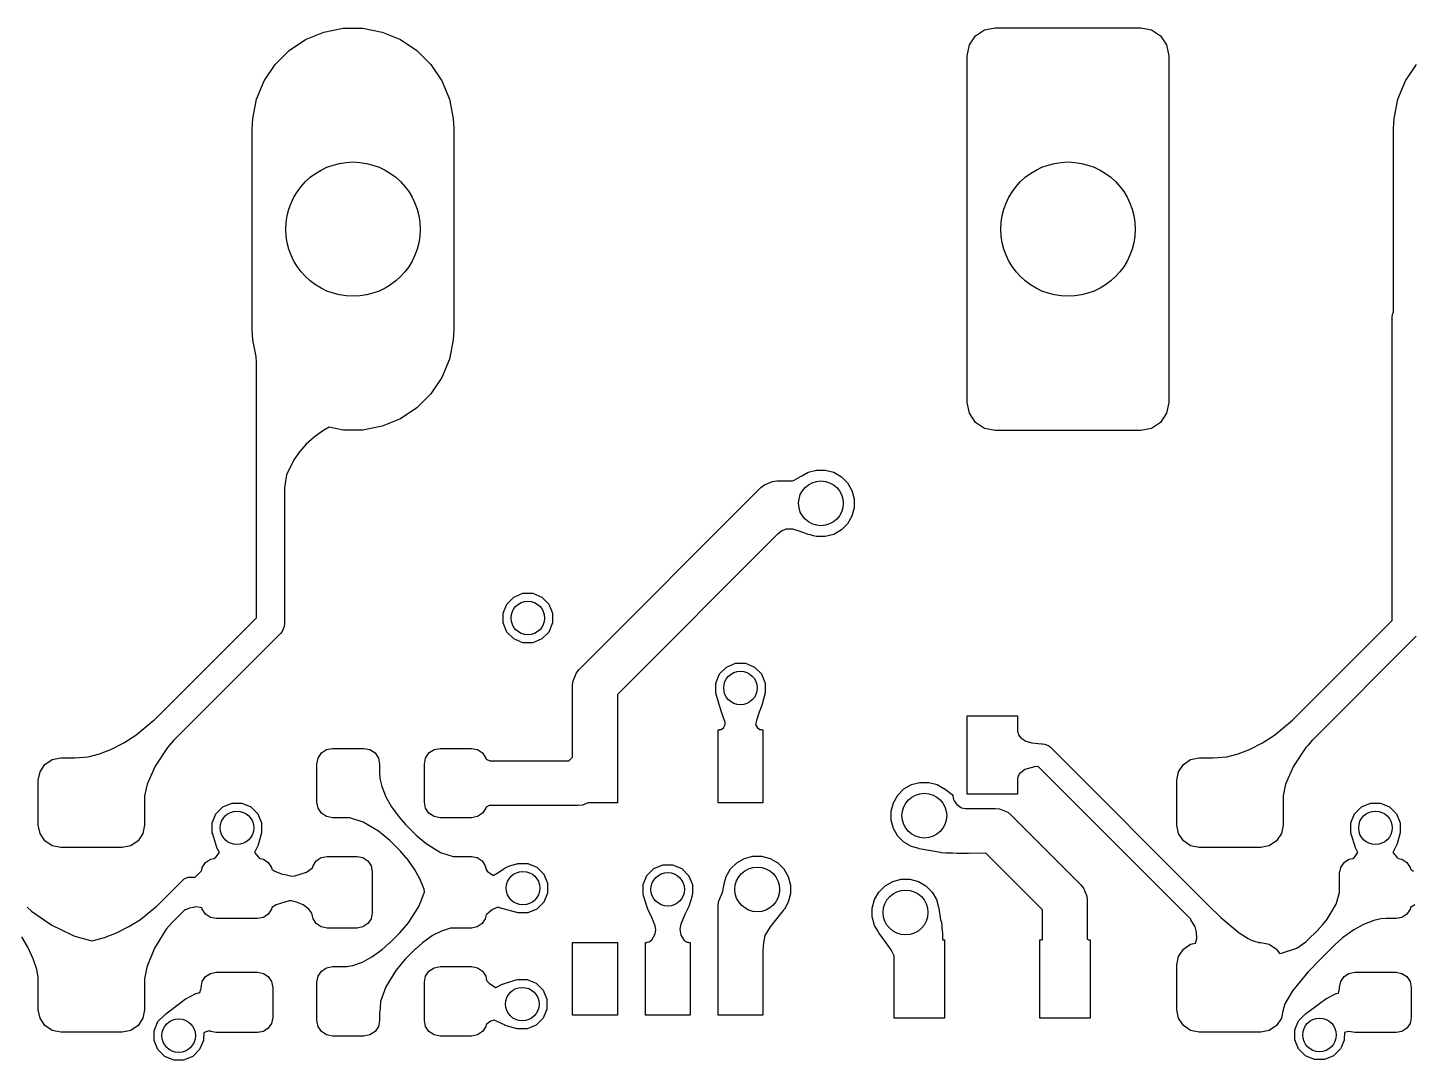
# Model space of a CAD drawing. Extents: x 89 to 178, y -115 to -57.
# Drawn here: x 103.38 to 115.75, y -95.13 to -85.9 of the extents above; entities that cross this region are included whole.
import ezdxf

# ---------------------------------------------------------------- set-up
doc = ezdxf.new("R2010")
doc.units = 0
doc.layers.add('BLACK', color=7, linetype='CONTINUOUS')

msp = doc.modelspace()

# ---------------------------------------------------------------- linework, layer by layer
at = {"layer": 'BLACK', "linetype": 'CONTINUOUS'}
for p, q in [((105.863243, -86.006271), (106.026244, -85.938754)), ((106.026244, -85.938754), (106.199285, -85.904334)), ((106.199285, -85.904334), (106.375715, -85.904334)), ((106.375715, -85.904334), (106.548756, -85.938754)), ((106.548756, -85.938754), (106.711757, -86.006271)), ((111.79653, -86.054329), (111.850723, -85.973223)), ((111.850723, -85.973223), (111.931829, -85.91903)), ((111.931829, -85.91903), (112.0275, -85.9)), ((112.0275, -85.9), (113.3275, -85.9)), ((113.3275, -85.9), (113.423171, -85.91903)), ((113.423171, -85.91903), (113.504277, -85.973223)), ((113.504277, -85.973223), (113.55847, -86.054329)), ((105.591791, -86.229046), (105.716546, -86.104291)), ((105.716546, -86.104291), (105.863243, -86.006271)), ((106.711757, -86.006271), (106.858454, -86.104291)), ((106.858454, -86.104291), (106.983209, -86.229046)), ((111.7775, -86.15), (111.79653, -86.054329)), ((113.55847, -86.054329), (113.5775, -86.15)), ((105.493771, -86.375743), (105.591791, -86.229046)), ((106.983209, -86.229046), (107.081229, -86.375743)), ((111.7775, -89.25), (111.7775, -86.15)), ((113.5775, -86.15), (113.5775, -89.25)), ((115.693771, -86.375743), (115.791791, -86.229046)), ((105.426254, -86.538744), (105.493771, -86.375743)), ((107.081229, -86.375743), (107.148746, -86.538744)), ((115.626254, -86.538744), (115.693771, -86.375743)), ((105.391834, -86.711785), (105.426254, -86.538744)), ((107.148746, -86.538744), (107.183166, -86.711785)), ((115.591834, -86.711785), (115.626254, -86.538744)), ((105.3875, -86.8), (105.391834, -86.711785)), ((107.183166, -86.711785), (107.1875, -86.8)), ((115.5875, -86.8), (115.591834, -86.711785)), ((105.3875, -88.6), (105.3875, -86.8)), ((107.1875, -86.8), (107.1875, -88.6)), ((115.5875, -88.438734), (115.5875, -86.8)), ((115.575, -88.4875), (115.577402, -88.463114)), ((115.577402, -88.463114), (115.578025, -88.461611)), ((115.578025, -88.461611), (115.587381, -88.439022)), ((115.587381, -88.439022), (115.5875, -88.438734)), ((105.391834, -88.688215), (105.3875, -88.6)), ((107.1875, -88.6), (107.183166, -88.688215)), ((115.575, -91.198223), (115.575, -88.4875)), ((105.421864, -88.839186), (105.391834, -88.688215)), ((107.183166, -88.688215), (107.148746, -88.861256)), ((105.425, -88.891224), (105.421864, -88.839186)), ((105.425, -91.173223), (105.425, -88.891224)), ((107.148746, -88.861256), (107.081229, -89.024257)), ((107.081229, -89.024257), (106.983209, -89.170954)), ((106.983209, -89.170954), (106.858454, -89.295709)), ((106.858454, -89.295709), (106.711757, -89.393729)), ((111.79653, -89.345671), (111.7775, -89.25)), ((113.5775, -89.25), (113.55847, -89.345671)), ((106.548756, -89.461246), (106.375715, -89.495666)), ((106.711757, -89.393729), (106.548756, -89.461246)), ((111.850723, -89.426777), (111.79653, -89.345671)), ((111.931829, -89.48097), (111.850723, -89.426777)), ((113.504277, -89.426777), (113.423171, -89.48097)), ((113.55847, -89.345671), (113.504277, -89.426777)), ((105.939385, -89.558879), (105.868933, -89.622471)), ((106.0189, -89.501327), (105.939385, -89.558879)), ((106.072881, -89.470522), (106.0189, -89.501327)), ((106.199285, -89.495666), (106.072881, -89.470522)), ((106.375715, -89.495666), (106.199285, -89.495666)), ((112.0275, -89.5), (111.931829, -89.48097)), ((113.3275, -89.5), (112.0275, -89.5)), ((113.423171, -89.48097), (113.3275, -89.5)), ((105.808262, -89.690408), (105.758064, -89.761017)), ((105.868933, -89.622471), (105.808262, -89.690408)), ((105.758064, -89.761017), (105.694413, -89.895445)), ((105.694413, -89.895445), (105.675, -90.010836)), ((109.963893, -89.983699), (110.035989, -89.953836)), ((110.035989, -89.953836), (110.075007, -89.949993)), ((110.075007, -89.949993), (110.216426, -89.949993)), ((110.216426, -89.949993), (110.228749, -89.944494)), ((110.228749, -89.944494), (110.293188, -89.906201)), ((110.293188, -89.906201), (110.297952, -89.905512)), ((110.297952, -89.905512), (110.354562, -89.872829)), ((110.354562, -89.872829), (110.430209, -89.85256)), ((110.430209, -89.85256), (110.508525, -89.85256)), ((110.508525, -89.85256), (110.584172, -89.872829)), ((110.584172, -89.872829), (110.651995, -89.911987)), ((110.651995, -89.911987), (110.707373, -89.967365)), ((105.675, -90.010836), (105.675, -91.225)), ((108.308579, -91.633579), (109.933586, -90.008572)), ((109.933586, -90.008572), (109.963893, -89.983699)), ((110.707373, -89.967365), (110.746531, -90.035188)), ((110.746531, -90.035188), (110.7668, -90.110835)), ((110.7668, -90.189151), (110.746531, -90.264798)), ((110.7668, -90.110835), (110.7668, -90.189151)), ((110.746531, -90.264798), (110.707373, -90.332621)), ((110.081345, -90.426496), (108.65, -91.857842)), ((110.083304, -90.425883), (110.081345, -90.426496)), ((110.117012, -90.397698), (110.083304, -90.425883)), ((110.117017, -90.397695), (110.117012, -90.397698)), ((110.154766, -90.379746), (110.117017, -90.397695)), ((110.15477, -90.379745), (110.154766, -90.379746)), ((110.218199, -90.379691), (110.15477, -90.379745)), ((110.283671, -90.403041), (110.218199, -90.379691)), ((110.283996, -90.403152), (110.283671, -90.403041)), ((110.350011, -90.424529), (110.283996, -90.403152)), ((110.354562, -90.427157), (110.350011, -90.424529)), ((110.375202, -90.432687), (110.354562, -90.427157)), ((110.398349, -90.440183), (110.375202, -90.432687)), ((110.39965, -90.440523), (110.398349, -90.440183)), ((110.402413, -90.439978), (110.39965, -90.440523)), ((110.430209, -90.447426), (110.402413, -90.439978)), ((110.508525, -90.447426), (110.430209, -90.447426)), ((110.584172, -90.427157), (110.508525, -90.447426)), ((110.651995, -90.387999), (110.584172, -90.427157)), ((110.707373, -90.332621), (110.651995, -90.387999)), ((107.629323, -91.131105), (107.662919, -91.049997)), ((107.662919, -91.049997), (107.724997, -90.987919)), ((107.724997, -90.987919), (107.806105, -90.954323)), ((107.806105, -90.954323), (107.893895, -90.954323)), ((107.893895, -90.954323), (107.975003, -90.987919)), ((107.975003, -90.987919), (108.037081, -91.049997)), ((108.037081, -91.049997), (108.070677, -91.131105)), ((104.50982, -92.088402), (105.425, -91.173223)), ((107.629323, -91.218895), (107.629323, -91.131105)), ((108.070677, -91.131105), (108.070677, -91.218895)), ((114.68482, -92.088402), (115.575, -91.198223)), ((105.638389, -91.313388), (104.685991, -92.265785)), ((105.653934, -91.294446), (105.638389, -91.313388)), ((105.672598, -91.249386), (105.653934, -91.294446)), ((105.675, -91.225), (105.672598, -91.249386)), ((107.662919, -91.300003), (107.629323, -91.218895)), ((107.724997, -91.362081), (107.662919, -91.300003)), ((108.037081, -91.300003), (107.975003, -91.362081)), ((108.070677, -91.218895), (108.037081, -91.300003)), ((107.806105, -91.395677), (107.724997, -91.362081)), ((107.893895, -91.395677), (107.806105, -91.395677)), ((107.975003, -91.362081), (107.893895, -91.395677)), ((115.788388, -91.338389), (114.860991, -92.265785)), ((108.253843, -91.735982), (108.283706, -91.663886)), ((108.283706, -91.663886), (108.308579, -91.633579)), ((109.529329, -91.756105), (109.562925, -91.674997)), ((109.562925, -91.674997), (109.625003, -91.612919)), ((109.625003, -91.612919), (109.706111, -91.579323)), ((109.706111, -91.579323), (109.793901, -91.579323)), ((109.793901, -91.579323), (109.875009, -91.612919)), ((109.875009, -91.612919), (109.937087, -91.674997)), ((109.937087, -91.674997), (109.970683, -91.756105)), ((108.25, -91.775), (108.253843, -91.735982)), ((108.25, -92.175), (108.25, -91.775)), ((109.529329, -91.843895), (109.529329, -91.756105)), ((109.970683, -91.756105), (109.970683, -91.843895)), ((108.65, -91.857842), (108.65, -92.175)), ((109.533191, -91.85322), (109.529329, -91.843895)), ((109.532875, -91.856092), (109.533191, -91.85322)), ((109.559085, -91.946248), (109.532875, -91.856092)), ((109.967624, -91.855814), (109.944567, -91.945656)), ((109.970683, -91.843895), (109.96719, -91.852327)), ((109.96719, -91.852327), (109.967756, -91.855238)), ((109.967756, -91.855238), (109.967624, -91.855814)), ((109.573473, -91.995736), (109.559085, -91.946248)), ((109.573835, -91.99679), (109.573473, -91.995736)), ((109.581996, -92.0173), (109.573835, -91.99679)), ((109.581999, -92.017309), (109.581996, -92.0173)), ((109.582001, -92.017314), (109.581999, -92.017309)), ((109.582005, -92.017327), (109.582001, -92.017314)), ((109.606406, -92.090259), (109.582005, -92.017327)), ((109.918, -92.017327), (109.892059, -92.090246)), ((109.944201, -91.946824), (109.918, -92.017327)), ((109.944567, -91.945656), (109.944201, -91.946824)), ((111.775, -92.75), (111.775, -92.05)), ((111.775, -92.05), (112.225, -92.05)), ((112.225, -92.05), (112.225, -92.190797)), ((104.346941, -92.221123), (104.507718, -92.089042)), ((104.507718, -92.089042), (104.50982, -92.088402)), ((108.25, -92.417158), (108.25, -92.175)), ((108.65, -92.175), (108.65, -92.825)), ((109.55, -92.825), (109.55, -92.175)), ((109.55, -92.175), (109.561952, -92.175)), ((109.561952, -92.175), (109.562914, -92.173675)), ((109.562914, -92.173675), (109.567082, -92.172112)), ((109.567082, -92.172112), (109.577943, -92.170276)), ((109.577943, -92.170276), (109.577943, -92.170275)), ((109.577943, -92.170275), (109.577947, -92.170275)), ((109.577947, -92.170275), (109.598435, -92.157269)), ((109.598435, -92.157269), (109.614186, -92.127221)), ((109.612466, -92.10837), (109.606406, -92.090259)), ((109.614186, -92.127221), (109.612466, -92.10837)), ((109.892055, -92.090259), (109.885338, -92.125422)), ((109.885338, -92.125422), (109.901624, -92.157325)), ((109.892059, -92.090246), (109.892055, -92.090259)), ((109.901624, -92.157325), (109.901625, -92.157326)), ((109.901625, -92.157326), (109.92207, -92.170276)), ((109.92207, -92.170276), (109.922094, -92.170291)), ((109.922094, -92.170291), (109.93291, -92.172116)), ((109.93291, -92.172116), (109.937512, -92.175)), ((109.937512, -92.175), (109.95, -92.175)), ((109.95, -92.175), (109.95, -92.825)), ((114.521941, -92.221123), (114.682718, -92.089042)), ((114.682718, -92.089042), (114.68482, -92.088402)), ((104.12312, -92.348827), (104.239923, -92.289003)), ((104.239923, -92.289003), (104.346941, -92.221123)), ((104.647517, -92.310201), (104.628503, -92.331717)), ((104.685408, -92.267326), (104.647517, -92.310201)), ((104.685991, -92.265785), (104.685408, -92.267326)), ((112.225, -92.190797), (112.225503, -92.191007)), ((112.225503, -92.191007), (112.228466, -92.196063)), ((112.228466, -92.196063), (112.235106, -92.219429)), ((112.235106, -92.219429), (112.235108, -92.219431)), ((112.235108, -92.219431), (112.255017, -92.245919)), ((112.255017, -92.245919), (112.299814, -92.274372)), ((112.299814, -92.274372), (112.353499, -92.29074)), ((112.353499, -92.29074), (112.439419, -92.298984)), ((112.439419, -92.298984), (112.441331, -92.3)), ((112.441331, -92.3), (112.45, -92.3)), ((112.45, -92.3), (112.469509, -92.301921)), ((112.469509, -92.301921), (112.505557, -92.316853)), ((114.29812, -92.348827), (114.414923, -92.289003)), ((114.414923, -92.289003), (114.521941, -92.221123)), ((114.822517, -92.310201), (114.803503, -92.331717)), ((114.860408, -92.267326), (114.822517, -92.310201)), ((114.860991, -92.265785), (114.860408, -92.267326)), ((103.598463, -92.440224), (103.675, -92.425)), ((103.675, -92.425), (103.796438, -92.425)), ((103.796438, -92.425), (103.796814, -92.424626)), ((103.796814, -92.424626), (103.800375, -92.42378)), ((103.800375, -92.42378), (103.921241, -92.414603)), ((103.921241, -92.414603), (104.022798, -92.387963)), ((104.022798, -92.387963), (104.12312, -92.348827)), ((104.628496, -92.331725), (104.518077, -92.497983)), ((104.6285, -92.331721), (104.628496, -92.331725)), ((104.628501, -92.331719), (104.6285, -92.331721)), ((104.628503, -92.331717), (104.628501, -92.331719)), ((105.965, -92.48), (105.975657, -92.426424)), ((105.975657, -92.426424), (106.006005, -92.381005)), ((106.006005, -92.381005), (106.051424, -92.350657)), ((106.051424, -92.350657), (106.105, -92.34)), ((106.105, -92.34), (106.385, -92.34)), ((106.385, -92.34), (106.438576, -92.350657)), ((106.438576, -92.350657), (106.483995, -92.381005)), ((106.483995, -92.381005), (106.514343, -92.426424)), ((106.514343, -92.426424), (106.525, -92.48)), ((106.925, -92.48), (106.935657, -92.426424)), ((106.935657, -92.426424), (106.966005, -92.381005)), ((106.966005, -92.381005), (107.011424, -92.350657)), ((107.011424, -92.350657), (107.065, -92.34)), ((107.065, -92.34), (107.345, -92.34)), ((107.345, -92.34), (107.398576, -92.350657)), ((107.398576, -92.350657), (107.443995, -92.381005)), ((107.443995, -92.381005), (107.474343, -92.426424)), ((107.474343, -92.426424), (107.476307, -92.436302)), ((108.217158, -92.45), (108.25, -92.417158)), ((112.505557, -92.316853), (112.520711, -92.329289)), ((112.520711, -92.329289), (113.930975, -93.739554)), ((113.773463, -92.440224), (113.85, -92.425)), ((113.85, -92.425), (113.971438, -92.425)), ((113.971438, -92.425), (113.971814, -92.424626)), ((113.971814, -92.424626), (113.975375, -92.42378)), ((113.975375, -92.42378), (114.096241, -92.414603)), ((114.096241, -92.414603), (114.197798, -92.387963)), ((114.197798, -92.387963), (114.29812, -92.348827)), ((114.803496, -92.331725), (114.693077, -92.497983)), ((114.8035, -92.331721), (114.803496, -92.331725)), ((114.803501, -92.331719), (114.8035, -92.331721)), ((114.803503, -92.331717), (114.803501, -92.331719)), ((103.475, -92.625), (103.490224, -92.548463)), ((103.490224, -92.548463), (103.533579, -92.483579)), ((103.533579, -92.483579), (103.598463, -92.440224)), ((104.518077, -92.497983), (104.447019, -92.659632)), ((105.965, -92.82), (105.965, -92.48)), ((106.525, -92.48), (106.525, -92.550308)), ((106.525, -92.550308), (106.525124, -92.550868)), ((106.525124, -92.550868), (106.527852, -92.609012)), ((106.925, -92.82), (106.925, -92.48)), ((107.476307, -92.436302), (107.511358, -92.45)), ((107.511358, -92.45), (108.217158, -92.45)), ((112.292375, -92.529009), (112.242829, -92.567956)), ((112.377734, -92.505033), (112.292375, -92.529009)), ((112.377739, -92.505032), (112.377734, -92.505033)), ((112.411274, -92.502696), (112.377739, -92.505032)), ((113.775592, -93.867013), (112.411274, -92.502696)), ((113.65, -92.625), (113.665224, -92.548463)), ((113.665224, -92.548463), (113.708579, -92.483579)), ((113.708579, -92.483579), (113.773463, -92.440224)), ((114.693077, -92.497983), (114.622019, -92.659632)), ((103.475, -93.025), (103.475, -92.625)), ((104.447018, -92.659635), (104.425, -92.764968)), ((104.447019, -92.659632), (104.447018, -92.659635)), ((106.527852, -92.609012), (106.543971, -92.679232)), ((106.543971, -92.679232), (106.543975, -92.679245)), ((106.543975, -92.679245), (106.581617, -92.772844)), ((111.210898, -92.702731), (111.278721, -92.663573)), ((111.278721, -92.663573), (111.354368, -92.643304)), ((111.354368, -92.643304), (111.432684, -92.643304)), ((111.432684, -92.643304), (111.508331, -92.663573)), ((111.508331, -92.663573), (111.568002, -92.698024)), ((112.228445, -92.602147), (112.225, -92.607863)), ((112.225, -92.607863), (112.225, -92.75)), ((112.229726, -92.593646), (112.228445, -92.602147)), ((112.229727, -92.593645), (112.229726, -92.593646)), ((112.242829, -92.567956), (112.229727, -92.593645)), ((113.65, -93.025), (113.65, -92.625)), ((114.622018, -92.659635), (114.6, -92.764968)), ((114.622019, -92.659632), (114.622018, -92.659635)), ((104.425, -92.764968), (104.425, -93.025)), ((106.581617, -92.772844), (106.581622, -92.772856)), ((106.581622, -92.772856), (106.631534, -92.861051)), ((111.116362, -92.825932), (111.15552, -92.758109)), ((111.15552, -92.758109), (111.210898, -92.702731)), ((111.568002, -92.698024), (111.56956, -92.698339)), ((111.56956, -92.698339), (111.570054, -92.69869)), ((111.570054, -92.69869), (111.573058, -92.700943)), ((111.573058, -92.700943), (111.576154, -92.702731)), ((111.576154, -92.702731), (111.578295, -92.704872)), ((111.578295, -92.704872), (111.642821, -92.753277)), ((111.642821, -92.753277), (111.647383, -92.760983)), ((111.647383, -92.760983), (111.647481, -92.762368)), ((111.647481, -92.762368), (111.647499, -92.762554)), ((111.647499, -92.762554), (111.6475, -92.762558)), ((111.6475, -92.762558), (111.654543, -92.797965)), ((111.654543, -92.797965), (111.65986, -92.807174)), ((111.65986, -92.807174), (111.683078, -92.841922)), ((112.225, -92.75), (111.775, -92.75)), ((114.6, -92.764968), (114.6, -93.025)), ((105.029323, -93.006105), (105.062919, -92.924997)), ((105.062919, -92.924997), (105.124997, -92.862919)), ((105.124997, -92.862919), (105.206105, -92.829323)), ((105.206105, -92.829323), (105.293895, -92.829323)), ((105.293895, -92.829323), (105.375003, -92.862919)), ((105.375003, -92.862919), (105.437081, -92.924997)), ((105.437081, -92.924997), (105.470677, -93.006105)), ((105.975657, -92.873576), (105.965, -92.82)), ((106.006005, -92.918995), (105.975657, -92.873576)), ((106.051424, -92.949343), (106.006005, -92.918995)), ((106.631534, -92.861051), (106.63155, -92.861075)), ((106.63155, -92.861075), (106.69971, -92.955494)), ((106.935657, -92.873576), (106.925, -92.82)), ((106.966005, -92.918995), (106.935657, -92.873576)), ((107.011424, -92.949343), (106.966005, -92.918995)), ((107.443995, -92.918995), (107.398576, -92.949343)), ((107.474343, -92.873576), (107.443995, -92.918995)), ((107.476038, -92.865052), (107.474343, -92.873576)), ((107.505488, -92.85), (107.476038, -92.865052)), ((108.3, -92.85), (107.505488, -92.85)), ((108.339018, -92.846157), (108.3, -92.85)), ((108.390096, -92.825), (108.339018, -92.846157)), ((108.65, -92.825), (108.390096, -92.825)), ((109.95, -92.825), (109.55, -92.825)), ((111.096093, -92.901579), (111.116362, -92.825932)), ((111.096093, -92.979895), (111.096093, -92.901579)), ((111.683078, -92.841922), (111.725252, -92.870102)), ((111.725252, -92.870102), (111.759928, -92.877)), ((111.759928, -92.877), (112.027, -92.877)), ((112.027, -92.877), (112.066018, -92.880843)), ((112.066018, -92.880843), (112.138114, -92.910706)), ((112.138114, -92.910706), (112.168421, -92.935579)), ((115.204323, -93.006105), (115.237919, -92.924997)), ((115.237919, -92.924997), (115.299997, -92.862919)), ((115.299997, -92.862919), (115.381105, -92.829323)), ((115.381105, -92.829323), (115.468895, -92.829323)), ((115.468895, -92.829323), (115.550003, -92.862919)), ((115.550003, -92.862919), (115.612081, -92.924997)), ((115.612081, -92.924997), (115.645677, -93.006105)), ((103.490224, -93.101537), (103.475, -93.025)), ((104.425, -93.025), (104.409776, -93.101537)), ((105.029323, -93.093895), (105.029323, -93.006105)), ((105.470677, -93.006105), (105.470677, -93.093895)), ((106.105, -92.96), (106.051424, -92.949343)), ((106.173841, -92.96), (106.105, -92.96)), ((106.174202, -92.960154), (106.173841, -92.96)), ((106.258674, -92.961011), (106.174202, -92.960154)), ((106.378485, -92.999212), (106.258674, -92.961011)), ((106.378487, -92.999213), (106.378485, -92.999212)), ((106.378489, -92.999214), (106.378487, -92.999213)), ((106.515411, -93.079319), (106.378489, -92.999214)), ((106.69971, -92.955494), (106.699717, -92.955504)), ((106.699717, -92.955504), (106.757346, -93.020042)), ((106.757346, -93.020042), (106.757819, -93.021397)), ((106.757819, -93.021397), (106.849646, -93.113224)), ((107.065, -92.96), (107.011424, -92.949343)), ((107.345, -92.96), (107.065, -92.96)), ((107.398576, -92.949343), (107.345, -92.96)), ((111.116362, -93.055542), (111.096093, -92.979895)), ((112.168421, -92.935579), (112.791421, -93.558579)), ((113.665224, -93.101537), (113.65, -93.025)), ((114.6, -93.025), (114.584776, -93.101537)), ((115.204323, -93.093895), (115.204323, -93.006105)), ((115.645677, -93.006105), (115.645677, -93.093895)), ((103.533579, -93.166421), (103.490224, -93.101537)), ((103.598463, -93.209776), (103.533579, -93.166421)), ((104.366421, -93.166421), (104.301537, -93.209776)), ((104.409776, -93.101537), (104.366421, -93.166421)), ((105.033441, -93.103838), (105.029323, -93.093895)), ((105.033227, -93.106285), (105.033441, -93.103838)), ((105.071074, -93.226391), (105.033227, -93.106285)), ((105.467159, -93.106077), (105.439634, -93.201416)), ((105.470677, -93.093895), (105.466944, -93.102907)), ((105.466944, -93.102907), (105.467383, -93.105165)), ((105.467383, -93.105165), (105.467159, -93.106077)), ((106.515412, -93.07932), (106.515411, -93.079319)), ((106.615078, -93.16283), (106.515412, -93.07932)), ((106.617167, -93.163589), (106.615078, -93.16283)), ((106.708783, -93.255205), (106.617167, -93.163589)), ((106.849646, -93.113224), (106.851533, -93.113921)), ((106.851533, -93.113921), (106.940893, -93.19033)), ((111.15552, -93.123365), (111.116362, -93.055542)), ((111.210898, -93.178743), (111.15552, -93.123365)), ((113.708579, -93.166421), (113.665224, -93.101537)), ((113.773463, -93.209776), (113.708579, -93.166421)), ((114.541421, -93.166421), (114.476537, -93.209776)), ((114.584776, -93.101537), (114.541421, -93.166421)), ((115.208441, -93.103838), (115.204323, -93.093895)), ((115.208227, -93.106285), (115.208441, -93.103838)), ((115.246074, -93.226391), (115.208227, -93.106285)), ((115.642159, -93.106077), (115.614634, -93.201416)), ((115.645677, -93.093895), (115.641944, -93.102907)), ((115.641944, -93.102907), (115.642383, -93.105165)), ((115.642383, -93.105165), (115.642159, -93.106077)), ((103.675, -93.225), (103.598463, -93.209776)), ((104.225, -93.225), (103.675, -93.225)), ((104.301537, -93.209776), (104.225, -93.225)), ((105.061923, -93.312191), (105.093113, -93.270437)), ((105.071785, -93.228142), (105.071074, -93.226391)), ((105.093113, -93.270437), (105.071785, -93.228142)), ((105.438945, -93.203224), (105.406709, -93.270537)), ((105.406709, -93.270537), (105.442513, -93.312188)), ((105.439634, -93.201416), (105.438945, -93.203224)), ((106.709256, -93.256558), (106.708783, -93.255205)), ((106.76298, -93.316709), (106.709256, -93.256558)), ((106.940893, -93.19033), (107.070408, -93.268851)), ((107.070408, -93.268851), (107.181161, -93.305)), ((111.278721, -93.217901), (111.210898, -93.178743)), ((111.344448, -93.235512), (111.278721, -93.217901)), ((111.346802, -93.236996), (111.344448, -93.235512)), ((111.536449, -93.269513), (111.346802, -93.236996)), ((111.545245, -93.273157), (111.536449, -93.269513)), ((111.584263, -93.277), (111.545245, -93.273157)), ((111.644182, -93.277), (111.584263, -93.277)), ((111.685155, -93.279621), (111.644182, -93.277)), ((111.686014, -93.279644), (111.685155, -93.279621)), ((111.788303, -93.278665), (111.686014, -93.279644)), ((111.788307, -93.278665), (111.788303, -93.278665)), ((111.943978, -93.277115), (111.788307, -93.278665)), ((111.944185, -93.277027), (111.943978, -93.277115)), ((112.45, -93.782842), (111.944185, -93.277027)), ((113.85, -93.225), (113.773463, -93.209776)), ((114.4, -93.225), (113.85, -93.225)), ((114.476537, -93.209776), (114.4, -93.225)), ((115.236923, -93.312191), (115.268113, -93.270437)), ((115.246785, -93.228142), (115.246074, -93.226391)), ((115.268113, -93.270437), (115.246785, -93.228142)), ((115.613945, -93.203224), (115.581709, -93.270537)), ((115.581709, -93.270537), (115.617513, -93.312188)), ((115.614634, -93.201416), (115.613945, -93.203224)), ((104.930446, -93.437822), (104.935881, -93.425429)), ((104.935881, -93.425429), (104.940276, -93.403338)), ((104.940276, -93.403338), (104.969541, -93.359541)), ((104.969541, -93.359541), (105.013338, -93.330276)), ((105.013338, -93.330276), (105.046653, -93.323649)), ((105.046653, -93.323649), (105.061923, -93.312191)), ((105.442513, -93.312188), (105.452162, -93.323413)), ((105.452162, -93.323413), (105.486662, -93.330276)), ((105.486662, -93.330276), (105.530459, -93.359541)), ((105.530459, -93.359541), (105.559724, -93.403338)), ((105.559724, -93.403338), (105.562918, -93.419397)), ((105.562918, -93.419397), (105.588703, -93.436625)), ((105.872871, -93.445513), (105.926624, -93.406695)), ((105.926624, -93.406695), (105.930276, -93.388338)), ((105.930276, -93.388338), (105.959541, -93.344541)), ((105.959541, -93.344541), (106.003338, -93.315276)), ((106.003338, -93.315276), (106.055, -93.305)), ((106.055, -93.305), (106.325, -93.305)), ((106.325, -93.305), (106.376662, -93.315276)), ((106.376662, -93.315276), (106.420459, -93.344541)), ((106.420459, -93.344541), (106.449724, -93.388338)), ((106.449724, -93.388338), (106.46, -93.44)), ((106.767774, -93.322076), (106.76298, -93.316709)), ((106.836638, -93.417822), (106.767774, -93.322076)), ((106.885442, -93.504973), (106.836638, -93.417822)), ((107.181161, -93.305), (107.345, -93.305)), ((107.345, -93.305), (107.396662, -93.315276)), ((107.396662, -93.315276), (107.440459, -93.344541)), ((107.440459, -93.344541), (107.469724, -93.388338)), ((107.469724, -93.388338), (107.47635, -93.421653)), ((107.47635, -93.421653), (107.487811, -93.436925)), ((107.574874, -93.453831), (107.644124, -93.408865)), ((107.644124, -93.408865), (107.645839, -93.407946)), ((107.645839, -93.407946), (107.695171, -93.386579)), ((107.695171, -93.386579), (107.696774, -93.38602)), ((107.696774, -93.38602), (107.750287, -93.37165)), ((107.750287, -93.37165), (107.753498, -93.37207)), ((107.753498, -93.37207), (107.762305, -93.368423)), ((107.762305, -93.368423), (107.850095, -93.368423)), ((107.850095, -93.368423), (107.931203, -93.402019)), ((107.931203, -93.402019), (107.993281, -93.464097)), ((108.912919, -93.474997), (108.974997, -93.412919)), ((108.974997, -93.412919), (109.056105, -93.379323)), ((109.056105, -93.379323), (109.143895, -93.379323)), ((109.143895, -93.379323), (109.225003, -93.412919)), ((109.225003, -93.412919), (109.287081, -93.474997)), ((109.62284, -93.485191), (109.661998, -93.417368)), ((109.661998, -93.417368), (109.717376, -93.36199)), ((109.717376, -93.36199), (109.785199, -93.322832)), ((109.785199, -93.322832), (109.860846, -93.302563)), ((109.860846, -93.302563), (109.939162, -93.302563)), ((109.939162, -93.302563), (110.014809, -93.322832)), ((110.014809, -93.322832), (110.082632, -93.36199)), ((110.082632, -93.36199), (110.13801, -93.417368)), ((110.13801, -93.417368), (110.177168, -93.485191)), ((115.105, -93.455), (115.115276, -93.403338)), ((115.115276, -93.403338), (115.144541, -93.359541)), ((115.144541, -93.359541), (115.188338, -93.330276)), ((115.188338, -93.330276), (115.221653, -93.323649)), ((115.221653, -93.323649), (115.236923, -93.312191)), ((115.617513, -93.312188), (115.627162, -93.323413)), ((115.627162, -93.323413), (115.661662, -93.330276)), ((115.661662, -93.330276), (115.705459, -93.359541)), ((115.705459, -93.359541), (115.734724, -93.403338)), ((115.734724, -93.403338), (115.737918, -93.419397)), ((115.737918, -93.419397), (115.763703, -93.436625)), ((104.527658, -93.755919), (104.764289, -93.519289)), ((104.764289, -93.519289), (104.779443, -93.506853)), ((104.779443, -93.506853), (104.815491, -93.491921)), ((104.815491, -93.491921), (104.835, -93.49)), ((104.835, -93.49), (104.877265, -93.49)), ((104.877265, -93.49), (104.930446, -93.437822)), ((105.588703, -93.436625), (105.588705, -93.436625)), ((105.588705, -93.436625), (105.588707, -93.436627)), ((105.588707, -93.436627), (105.654381, -93.462602)), ((105.654381, -93.462602), (105.654384, -93.462602)), ((105.654384, -93.462602), (105.654385, -93.462603)), ((105.654385, -93.462603), (105.68071, -93.468198)), ((105.68071, -93.468198), (105.741414, -93.4811)), ((105.741414, -93.4811), (105.767413, -93.47857)), ((105.767413, -93.47857), (105.872871, -93.445513)), ((106.46, -93.44), (106.46, -93.81)), ((106.921936, -93.597487), (106.885442, -93.504973)), ((107.487811, -93.436925), (107.537311, -93.473902)), ((107.537311, -93.473902), (107.537314, -93.473904)), ((107.537314, -93.473904), (107.537317, -93.473906)), ((107.537317, -93.473906), (107.53973, -93.474952)), ((107.53973, -93.474952), (107.574874, -93.453831)), ((107.993281, -93.464097), (108.026877, -93.545205)), ((108.026877, -93.545205), (108.026877, -93.632995)), ((108.879323, -93.556105), (108.912919, -93.474997)), ((109.287081, -93.474997), (109.320677, -93.556105)), ((109.605208, -93.550992), (109.62284, -93.485191)), ((110.177168, -93.485191), (110.197437, -93.560838)), ((111.042658, -93.568216), (111.110481, -93.529058)), ((111.110481, -93.529058), (111.186128, -93.508789)), ((111.186128, -93.508789), (111.264444, -93.508789)), ((111.264444, -93.508789), (111.340091, -93.529058)), ((111.340091, -93.529058), (111.407914, -93.568216)), ((115.105, -93.627561), (115.105, -93.455)), ((106.876342, -93.753946), (106.927731, -93.623669)), ((106.927731, -93.623669), (106.921936, -93.597487)), ((108.026877, -93.632995), (107.993281, -93.714103)), ((108.879323, -93.643895), (108.879323, -93.556105)), ((108.883441, -93.653838), (108.879323, -93.643895)), ((108.883227, -93.656285), (108.883441, -93.653838)), ((108.921074, -93.776391), (108.883227, -93.656285)), ((109.317159, -93.656077), (109.289634, -93.751416)), ((109.320677, -93.643895), (109.316944, -93.652907)), ((109.316944, -93.652907), (109.317383, -93.655165)), ((109.317383, -93.655165), (109.317159, -93.656077)), ((109.320677, -93.556105), (109.320677, -93.643895)), ((109.553843, -93.710982), (109.583706, -93.638886)), ((109.583706, -93.638886), (109.590698, -93.630366)), ((109.590698, -93.630366), (109.603762, -93.553297)), ((109.603762, -93.553297), (109.605208, -93.550992)), ((110.197437, -93.639154), (110.177168, -93.714801)), ((110.197437, -93.560838), (110.197437, -93.639154)), ((110.948122, -93.691417), (110.98728, -93.623594)), ((110.98728, -93.623594), (111.042658, -93.568216)), ((111.407914, -93.568216), (111.463292, -93.623594)), ((111.463292, -93.623594), (111.50245, -93.691417)), ((112.791421, -93.558579), (112.816292, -93.588884)), ((112.816292, -93.588884), (112.816294, -93.588886)), ((112.816294, -93.588886), (112.846157, -93.660982)), ((112.846157, -93.660982), (112.85, -93.7)), ((115.072588, -93.732645), (115.105, -93.627561)), ((103.374661, -93.75753), (103.414707, -93.794123)), ((103.414707, -93.794123), (103.414709, -93.794124)), ((103.414709, -93.794124), (103.414712, -93.794127)), ((103.414712, -93.794127), (103.529378, -93.873741)), ((104.387839, -93.867456), (104.525411, -93.756579)), ((104.525411, -93.756579), (104.527658, -93.755919)), ((104.784974, -93.781447), (104.668508, -93.897913)), ((104.7892, -93.781438), (104.784974, -93.781447)), ((104.824912, -93.766548), (104.7892, -93.781438)), ((104.858235, -93.760747), (104.824912, -93.766548)), ((104.880449, -93.756881), (104.858235, -93.760747)), ((104.88045, -93.756881), (104.880449, -93.756881)), ((104.880451, -93.756881), (104.88045, -93.756881)), ((104.923889, -93.760802), (104.880451, -93.756881)), ((104.92389, -93.760803), (104.923889, -93.760802)), ((104.938397, -93.767218), (104.92389, -93.760803)), ((104.940276, -93.776662), (104.938397, -93.767218)), ((104.969541, -93.820459), (104.940276, -93.776662)), ((105.559724, -93.776662), (105.530459, -93.820459)), ((105.562432, -93.763042), (105.559724, -93.776662)), ((105.600521, -93.737675), (105.562432, -93.763042)), ((105.716729, -93.702137), (105.600521, -93.737675)), ((105.731567, -93.700676), (105.716729, -93.702137)), ((105.733934, -93.701263), (105.731567, -93.700676)), ((105.781972, -93.71318), (105.733934, -93.701263)), ((105.781974, -93.713181), (105.781972, -93.71318)), ((105.841502, -93.739238), (105.781974, -93.713181)), ((105.841503, -93.739239), (105.841502, -93.739238)), ((105.841505, -93.73924), (105.841503, -93.739239)), ((105.892987, -93.776983), (105.841505, -93.73924)), ((105.892988, -93.776984), (105.892987, -93.776983)), ((105.892989, -93.776985), (105.892988, -93.776984)), ((105.9202, -93.811008), (105.892989, -93.776985)), ((106.782165, -93.899338), (106.876342, -93.753946)), ((107.533399, -93.778326), (107.476586, -93.827161)), ((107.582408, -93.759327), (107.533399, -93.778326)), ((107.59481, -93.763263), (107.582408, -93.759327)), ((107.595219, -93.763385), (107.59481, -93.763263)), ((107.750212, -93.806419), (107.595219, -93.763385)), ((107.931203, -93.776181), (107.850095, -93.809777)), ((107.993281, -93.714103), (107.931203, -93.776181)), ((108.921785, -93.778142), (108.921074, -93.776391)), ((108.945646, -93.825461), (108.921785, -93.778142)), ((109.288945, -93.753224), (109.254363, -93.825438)), ((109.289634, -93.751416), (109.288945, -93.753224)), ((109.55, -93.75), (109.553843, -93.710982)), ((109.55, -94.075), (109.55, -93.75)), ((110.132565, -93.788068), (110.049741, -93.893086)), ((110.13801, -93.782624), (110.132565, -93.788068)), ((110.141153, -93.777179), (110.13801, -93.782624)), ((110.141627, -93.776579), (110.141153, -93.777179)), ((110.14215, -93.775861), (110.141627, -93.776579)), ((110.142276, -93.775234), (110.14215, -93.775861)), ((110.177168, -93.714801), (110.142276, -93.775234)), ((110.927853, -93.767064), (110.948122, -93.691417)), ((110.927853, -93.84538), (110.927853, -93.767064)), ((111.50245, -93.691417), (111.52022, -93.757738)), ((111.52022, -93.757738), (111.521243, -93.75928)), ((111.521243, -93.75928), (111.521331, -93.759795)), ((111.521331, -93.759795), (111.522037, -93.764521)), ((111.522037, -93.764521), (111.522719, -93.767064)), ((111.522719, -93.767064), (111.522719, -93.769077)), ((111.522719, -93.769077), (111.538222, -93.872761)), ((112.45, -94.046163), (112.45, -93.782842)), ((112.85, -93.7), (112.85, -94.045769)), ((113.930975, -93.739554), (114.044437, -93.850674)), ((115.017368, -93.826382), (115.072588, -93.732645)), ((115.734724, -93.776662), (115.705459, -93.820459)), ((115.737432, -93.763042), (115.734724, -93.776662)), ((115.775521, -93.737675), (115.737432, -93.763042)), ((103.529378, -93.873741), (103.595714, -93.9198)), ((103.595714, -93.9198), (103.595716, -93.919801)), ((103.595716, -93.919801), (103.76711, -94.002084)), ((104.285363, -93.930571), (104.387839, -93.867456)), ((104.667864, -93.899639), (104.619033, -93.955863)), ((104.668508, -93.897913), (104.667864, -93.899639)), ((105.013338, -93.849724), (104.969541, -93.820459)), ((105.065, -93.86), (105.013338, -93.849724)), ((105.435, -93.86), (105.065, -93.86)), ((105.486662, -93.849724), (105.435, -93.86)), ((105.530459, -93.820459), (105.486662, -93.849724)), ((105.930276, -93.861662), (105.9202, -93.811008)), ((105.959541, -93.905459), (105.930276, -93.861662)), ((106.003338, -93.934724), (105.959541, -93.905459)), ((106.420459, -93.905459), (106.376662, -93.934724)), ((106.449724, -93.861662), (106.420459, -93.905459)), ((106.46, -93.81), (106.449724, -93.861662)), ((106.705086, -93.98746), (106.782165, -93.899338)), ((107.440459, -93.905459), (107.396662, -93.934724)), ((107.469724, -93.861662), (107.440459, -93.905459)), ((107.476586, -93.827161), (107.469724, -93.861662)), ((107.75101, -93.80661), (107.750212, -93.806419)), ((107.753493, -93.806127), (107.75101, -93.80661)), ((107.762305, -93.809777), (107.753493, -93.806127)), ((107.850095, -93.809777), (107.762305, -93.809777)), ((108.972884, -93.887357), (108.945646, -93.825461)), ((108.982444, -93.90908), (108.972884, -93.887357)), ((108.983795, -93.912149), (108.982444, -93.90908)), ((108.993551, -93.959374), (108.983795, -93.912149)), ((109.217132, -93.90908), (109.207001, -93.956361)), ((109.254363, -93.825438), (109.217132, -93.90908)), ((110.049425, -93.89347), (110.015336, -93.93311)), ((110.049741, -93.893086), (110.049425, -93.89347)), ((110.948122, -93.921027), (110.927853, -93.84538)), ((111.538222, -93.872761), (111.546157, -93.891918)), ((111.546157, -93.891918), (111.55, -93.930936)), ((113.776138, -93.870698), (113.775592, -93.867013)), ((113.8135, -93.933067), (113.776138, -93.870698)), ((114.044437, -93.850674), (114.044442, -93.850679)), ((114.044442, -93.850679), (114.044448, -93.850684)), ((114.044448, -93.850684), (114.206703, -93.988673)), ((114.919825, -93.952478), (114.953477, -93.912642)), ((114.953477, -93.912642), (114.996685, -93.861494)), ((114.996685, -93.861494), (114.997631, -93.859889)), ((114.997631, -93.859889), (115.017368, -93.826382)), ((115.318038, -93.912642), (115.231156, -93.961192)), ((115.318041, -93.91264), (115.318038, -93.912642)), ((115.409748, -93.87682), (115.318041, -93.91264)), ((115.473654, -93.862869), (115.409748, -93.87682)), ((115.520233, -93.860754), (115.473654, -93.862869)), ((115.523643, -93.86), (115.520233, -93.860754)), ((115.61, -93.86), (115.523643, -93.86)), ((115.661662, -93.849724), (115.61, -93.86)), ((115.705459, -93.820459), (115.661662, -93.849724)), ((103.382581, -94.116664), (103.328247, -94.022952)), ((103.76711, -94.002084), (103.791508, -94.013797)), ((103.791508, -94.013797), (103.823467, -94.022947)), ((103.823467, -94.022947), (103.95306, -94.06005)), ((103.956004, -94.059596), (104.065076, -94.029426)), ((104.065076, -94.029426), (104.172345, -93.987335)), ((104.172345, -93.987335), (104.172351, -93.987331)), ((104.172351, -93.987331), (104.172356, -93.98733)), ((104.172356, -93.98733), (104.285353, -93.930576)), ((104.285353, -93.930576), (104.285354, -93.930576)), ((104.285354, -93.930576), (104.285358, -93.930573)), ((104.285358, -93.930573), (104.285363, -93.930571)), ((104.619031, -93.955865), (104.513621, -94.12406)), ((104.619033, -93.955863), (104.619031, -93.955865)), ((106.055, -93.945), (106.003338, -93.934724)), ((106.325, -93.945), (106.055, -93.945)), ((106.376662, -93.934724), (106.325, -93.945)), ((106.612443, -94.081134), (106.704465, -93.989112)), ((106.704465, -93.989112), (106.705086, -93.98746)), ((106.999051, -94.013294), (106.908139, -94.076307)), ((106.999052, -94.013293), (106.999051, -94.013294)), ((107.076916, -93.973216), (106.999052, -94.013293)), ((107.158285, -93.946746), (107.076916, -93.973216)), ((107.158297, -93.946743), (107.158285, -93.946746)), ((107.172596, -93.945), (107.158297, -93.946743)), ((107.345, -93.945), (107.172596, -93.945)), ((107.396662, -93.934724), (107.345, -93.945)), ((108.957813, -94.051611), (108.9875, -93.995963)), ((108.9875, -93.995963), (108.993551, -93.959374)), ((109.207001, -93.956361), (109.21679, -94.009043)), ((109.21679, -94.009043), (109.21679, -94.009044)), ((109.21679, -94.009044), (109.216791, -94.009045)), ((109.216791, -94.009045), (109.248357, -94.057312)), ((109.969144, -94.012688), (109.954894, -94.073705)), ((109.969145, -94.012686), (109.969144, -94.012688)), ((110.015336, -93.93311), (109.969145, -94.012686)), ((110.982364, -93.980335), (110.948122, -93.921027)), ((110.982924, -93.982701), (110.982364, -93.980335)), ((110.98695, -93.988279), (110.982924, -93.982701)), ((110.98728, -93.98885), (110.98695, -93.988279)), ((110.987576, -93.989146), (110.98728, -93.98885)), ((111.051699, -94.077981), (110.987576, -93.989146)), ((111.55, -93.930936), (111.55, -93.95153)), ((111.55, -93.95153), (111.555197, -93.986288)), ((111.555326, -93.988054), (111.555138, -94.05)), ((111.555197, -93.986288), (111.555326, -93.988054)), ((113.826284, -93.983361), (113.8135, -93.933067)), ((113.816869, -94.080012), (113.827239, -94.03732)), ((113.827239, -94.03732), (113.826284, -93.983361)), ((114.206703, -93.988673), (114.287155, -94.037325)), ((114.287155, -94.037325), (114.319228, -94.056721)), ((114.807223, -94.066354), (114.919089, -93.954488)), ((114.919089, -93.954488), (114.919825, -93.952478)), ((115.131156, -94.03329), (115.062552, -94.094728)), ((115.131165, -94.033282), (115.131156, -94.03329)), ((115.231152, -93.961194), (115.131165, -94.033282)), ((115.231156, -93.961192), (115.231152, -93.961194)), ((103.429519, -94.219885), (103.382581, -94.116664)), ((103.95306, -94.06005), (103.956004, -94.059596)), ((104.513616, -94.124069), (104.444444, -94.295513)), ((104.513621, -94.12406), (104.513616, -94.124069)), ((106.454993, -94.203619), (106.548184, -94.137489)), ((106.548184, -94.137489), (106.611041, -94.081621)), ((106.611041, -94.081621), (106.612443, -94.081134)), ((106.846084, -94.130337), (106.754464, -94.221957)), ((106.847547, -94.129835), (106.846084, -94.130337)), ((106.908139, -94.076307), (106.847547, -94.129835)), ((108.25, -94.725), (108.25, -94.075)), ((108.25, -94.075), (108.65, -94.075)), ((108.65, -94.075), (108.65, -94.725)), ((108.9, -94.725), (108.9, -94.075)), ((108.9, -94.075), (108.911507, -94.075)), ((108.911507, -94.075), (108.91271, -94.073343)), ((108.91271, -94.073343), (108.916627, -94.071825)), ((108.916627, -94.071825), (108.933008, -94.068699)), ((108.933008, -94.068699), (108.957813, -94.051611)), ((109.248357, -94.057312), (109.268297, -94.068699)), ((109.268297, -94.068699), (109.271082, -94.070289)), ((109.271082, -94.070289), (109.28279, -94.072196)), ((109.28279, -94.072196), (109.287321, -94.075)), ((109.287321, -94.075), (109.3, -94.075)), ((109.3, -94.075), (109.3, -94.725)), ((109.549959, -94.097149), (109.549963, -94.096844)), ((109.549992, -94.144649), (109.549959, -94.097149)), ((109.549963, -94.096844), (109.55, -94.095387)), ((109.55, -94.144668), (109.549992, -94.144649)), ((109.55, -94.095387), (109.55, -94.075)), ((109.55, -94.725), (109.55, -94.144668)), ((109.950652, -94.145333), (109.95, -94.146676)), ((109.95, -94.146676), (109.95, -94.725)), ((109.954893, -94.073713), (109.950652, -94.145333)), ((109.954894, -94.073705), (109.954893, -94.073709)), ((109.954893, -94.073709), (109.954893, -94.073713)), ((111.095652, -94.13841), (111.051699, -94.077981)), ((111.125, -94.194403), (111.095652, -94.13841)), ((111.555138, -94.05), (111.575, -94.05)), ((111.575, -94.05), (111.575, -94.75)), ((112.425, -94.75), (112.425, -94.05)), ((112.425, -94.05), (112.437541, -94.05)), ((112.437541, -94.05), (112.438247, -94.048985)), ((112.438247, -94.048985), (112.442782, -94.047271)), ((112.442782, -94.047271), (112.45, -94.046163)), ((112.85, -94.045769), (112.857552, -94.047047)), ((112.857552, -94.047047), (112.86226, -94.05)), ((112.86226, -94.05), (112.875, -94.05)), ((112.875, -94.05), (112.875, -94.75)), ((113.665224, -94.198463), (113.708579, -94.133579)), ((113.708579, -94.133579), (113.773463, -94.090224)), ((113.773463, -94.090224), (113.815879, -94.081786)), ((113.815879, -94.081786), (113.816869, -94.080012)), ((114.319228, -94.056721), (114.376426, -94.070983)), ((114.376426, -94.070983), (114.381855, -94.075)), ((114.381855, -94.075), (114.4, -94.075)), ((114.4, -94.075), (114.476537, -94.090224)), ((114.476537, -94.090224), (114.541421, -94.133579)), ((114.541421, -94.133579), (114.567347, -94.17238)), ((114.585399, -94.169812), (114.722027, -94.124161)), ((114.722027, -94.124161), (114.804097, -94.067038)), ((114.804097, -94.067038), (114.807223, -94.066354)), ((115.061229, -94.095192), (114.945657, -94.210764)), ((115.062552, -94.094728), (115.061229, -94.095192)), ((103.460976, -94.314692), (103.429519, -94.219885)), ((106.051424, -94.300657), (106.105, -94.29)), ((106.105, -94.29), (106.232502, -94.29)), ((106.232502, -94.29), (106.284447, -94.280822)), ((106.284447, -94.280822), (106.371815, -94.24881)), ((106.371815, -94.24881), (106.454993, -94.203619)), ((106.75374, -94.223933), (106.669167, -94.323733)), ((106.754464, -94.221957), (106.75374, -94.223933)), ((107.011424, -94.300657), (107.065, -94.29)), ((107.065, -94.29), (107.345, -94.29)), ((107.345, -94.29), (107.398576, -94.300657)), ((111.125, -94.75), (111.125, -94.194403)), ((113.65, -94.275), (113.665224, -94.198463)), ((113.65, -94.675), (113.65, -94.275)), ((114.567347, -94.17238), (114.585394, -94.169813)), ((114.585394, -94.169813), (114.585395, -94.169813)), ((114.585395, -94.169813), (114.585397, -94.169812)), ((114.585397, -94.169812), (114.585399, -94.169812)), ((114.945517, -94.211112), (114.821061, -94.339634)), ((114.945657, -94.210764), (114.945517, -94.211112)), ((103.475, -94.384908), (103.460976, -94.314692)), ((103.475, -94.675), (103.475, -94.384908)), ((104.444444, -94.295513), (104.425, -94.399816)), ((104.425, -94.399816), (104.425, -94.675)), ((104.940276, -94.423338), (104.969541, -94.379541)), ((104.969541, -94.379541), (105.013338, -94.350276)), ((105.013338, -94.350276), (105.065, -94.34)), ((105.065, -94.34), (105.435, -94.34)), ((105.435, -94.34), (105.486662, -94.350276)), ((105.486662, -94.350276), (105.530459, -94.379541)), ((105.530459, -94.379541), (105.559724, -94.423338)), ((105.965, -94.43), (105.975657, -94.376424)), ((105.975657, -94.376424), (106.006005, -94.331005)), ((106.006005, -94.331005), (106.051424, -94.300657)), ((106.669164, -94.323738), (106.580194, -94.470671)), ((106.669167, -94.323733), (106.669164, -94.323738)), ((106.925, -94.43), (106.935657, -94.376424)), ((106.935657, -94.376424), (106.966005, -94.331005)), ((106.966005, -94.331005), (107.011424, -94.300657)), ((107.398576, -94.300657), (107.443995, -94.331005)), ((107.443995, -94.331005), (107.474343, -94.376424)), ((107.474343, -94.376424), (107.481589, -94.412854)), ((107.481589, -94.412854), (107.504497, -94.437753)), ((107.623602, -94.446076), (107.743715, -94.408227)), ((107.743715, -94.408227), (107.746161, -94.408441)), ((107.746161, -94.408441), (107.756105, -94.404323)), ((107.756105, -94.404323), (107.843895, -94.404323)), ((107.843895, -94.404323), (107.925003, -94.437919)), ((114.821061, -94.339634), (114.683766, -94.505315)), ((115.115276, -94.423338), (115.144541, -94.379541)), ((115.144541, -94.379541), (115.188338, -94.350276)), ((115.188338, -94.350276), (115.24, -94.34)), ((115.24, -94.34), (115.61, -94.34)), ((115.61, -94.34), (115.661662, -94.350276)), ((115.661662, -94.350276), (115.705459, -94.379541)), ((115.705459, -94.379541), (115.734724, -94.423338)), ((104.793406, -94.576584), (104.882453, -94.530553)), ((104.882453, -94.530553), (104.885441, -94.529493)), ((104.885441, -94.529493), (104.918735, -94.522606)), ((104.918735, -94.522606), (104.926617, -94.492696)), ((104.926617, -94.492696), (104.93, -94.48825)), ((104.93, -94.475), (104.940276, -94.423338)), ((104.93, -94.48825), (104.93, -94.475)), ((105.559724, -94.423338), (105.57, -94.475)), ((105.57, -94.475), (105.57, -94.745)), ((105.965, -94.77), (105.965, -94.43)), ((106.58019, -94.47068), (106.533338, -94.602591)), ((106.580194, -94.470671), (106.58019, -94.47068)), ((106.925, -94.77), (106.925, -94.43)), ((107.504497, -94.437753), (107.562107, -94.475909)), ((107.562107, -94.475909), (107.562112, -94.475911)), ((107.562112, -94.475911), (107.562352, -94.476008)), ((107.562352, -94.476008), (107.574538, -94.470646)), ((107.574538, -94.470646), (107.621861, -94.446783)), ((107.621861, -94.446783), (107.623602, -94.446076)), ((107.925003, -94.437919), (107.987081, -94.499997)), ((107.987081, -94.499997), (108.020677, -94.581105)), ((114.683766, -94.505315), (114.614413, -94.623099)), ((114.982879, -94.577612), (115.074032, -94.530918)), ((115.074032, -94.530918), (115.077009, -94.529873)), ((115.077009, -94.529873), (115.094306, -94.526333)), ((115.094306, -94.526333), (115.101784, -94.496231)), ((115.101784, -94.496231), (115.105, -94.491876)), ((115.105, -94.475), (115.115276, -94.423338)), ((115.105, -94.491876), (115.105, -94.475)), ((115.734724, -94.423338), (115.745, -94.475)), ((115.745, -94.475), (115.745, -94.745)), ((104.613551, -94.712637), (104.736195, -94.620906)), ((104.736195, -94.620906), (104.791599, -94.57774)), ((104.791599, -94.57774), (104.793406, -94.576584)), ((106.533337, -94.602598), (106.526194, -94.698169)), ((106.533338, -94.602591), (106.533337, -94.602598)), ((108.020677, -94.581105), (108.020677, -94.668895)), ((114.614413, -94.6231), (114.598162, -94.687872)), ((114.614413, -94.623099), (114.614413, -94.6231)), ((114.808987, -94.706321), (114.925433, -94.62087)), ((114.925433, -94.62087), (114.981166, -94.578687)), ((114.981166, -94.578687), (114.982879, -94.577612)), ((103.490224, -94.751537), (103.475, -94.675)), ((103.533579, -94.816421), (103.490224, -94.751537)), ((104.409776, -94.751537), (104.366421, -94.816421)), ((104.425, -94.675), (104.409776, -94.751537)), ((104.509028, -94.862442), (104.542624, -94.781334)), ((104.542624, -94.781334), (104.604702, -94.719256)), ((104.604702, -94.719256), (104.611017, -94.71664)), ((104.611017, -94.71664), (104.613551, -94.712637)), ((105.57, -94.745), (105.559724, -94.796662)), ((105.975657, -94.823576), (105.965, -94.77)), ((106.525, -94.77), (106.514343, -94.823576)), ((106.526194, -94.698169), (106.525, -94.700535)), ((106.525, -94.700535), (106.525, -94.77)), ((106.935657, -94.823576), (106.925, -94.77)), ((107.52058, -94.776417), (107.47769, -94.806744)), ((107.520581, -94.776416), (107.52058, -94.776417)), ((107.547846, -94.767472), (107.520581, -94.776416)), ((107.57456, -94.779363), (107.547846, -94.767472)), ((107.646774, -94.813945), (107.57456, -94.779363)), ((107.987081, -94.750003), (107.925003, -94.812081)), ((108.020677, -94.668895), (107.987081, -94.750003)), ((108.65, -94.725), (108.25, -94.725)), ((109.3, -94.725), (108.9, -94.725)), ((109.95, -94.725), (109.55, -94.725)), ((111.575, -94.75), (111.125, -94.75)), ((112.875, -94.75), (112.425, -94.75)), ((113.665224, -94.751537), (113.65, -94.675)), ((113.708579, -94.816421), (113.665224, -94.751537)), ((114.584776, -94.751537), (114.541421, -94.816421)), ((114.597175, -94.689201), (114.584776, -94.751537)), ((114.598162, -94.687872), (114.597175, -94.689201)), ((114.704323, -94.856105), (114.737919, -94.774997)), ((114.737919, -94.774997), (114.799997, -94.712919)), ((114.799997, -94.712919), (114.806487, -94.71023)), ((114.806487, -94.71023), (114.808987, -94.706321)), ((115.745, -94.745), (115.734724, -94.796662)), ((103.598463, -94.859776), (103.533579, -94.816421)), ((103.675, -94.875), (103.598463, -94.859776)), ((104.225, -94.875), (103.675, -94.875)), ((104.301537, -94.859776), (104.225, -94.875)), ((104.366421, -94.816421), (104.301537, -94.859776)), ((104.509028, -94.950232), (104.509028, -94.862442)), ((104.953784, -94.880214), (104.950382, -94.937259)), ((104.971835, -94.872547), (104.953784, -94.880214)), ((105.004501, -94.863819), (104.971835, -94.872547)), ((105.013338, -94.869724), (105.004501, -94.863819)), ((105.065, -94.88), (105.013338, -94.869724)), ((105.435, -94.88), (105.065, -94.88)), ((105.486662, -94.869724), (105.435, -94.88)), ((105.530459, -94.840459), (105.486662, -94.869724)), ((105.559724, -94.796662), (105.530459, -94.840459)), ((106.006005, -94.868995), (105.975657, -94.823576)), ((106.051424, -94.899343), (106.006005, -94.868995)), ((106.105, -94.91), (106.051424, -94.899343)), ((106.385, -94.91), (106.105, -94.91)), ((106.438576, -94.899343), (106.385, -94.91)), ((106.483995, -94.868995), (106.438576, -94.899343)), ((106.514343, -94.823576), (106.483995, -94.868995)), ((106.966005, -94.868995), (106.935657, -94.823576)), ((107.011424, -94.899343), (106.966005, -94.868995)), ((107.065, -94.91), (107.011424, -94.899343)), ((107.345, -94.91), (107.065, -94.91)), ((107.398576, -94.899343), (107.345, -94.91)), ((107.443995, -94.868995), (107.398576, -94.899343)), ((107.474343, -94.823576), (107.443995, -94.868995)), ((107.47769, -94.806744), (107.474343, -94.823576)), ((107.648582, -94.814634), (107.646774, -94.813945)), ((107.743922, -94.842159), (107.648582, -94.814634)), ((107.744834, -94.842383), (107.743922, -94.842159)), ((107.747092, -94.841943), (107.744834, -94.842383)), ((107.756105, -94.845677), (107.747092, -94.841943)), ((107.843895, -94.845677), (107.756105, -94.845677)), ((107.925003, -94.812081), (107.843895, -94.845677)), ((113.773463, -94.859776), (113.708579, -94.816421)), ((113.85, -94.875), (113.773463, -94.859776)), ((114.4, -94.875), (113.85, -94.875)), ((114.476537, -94.859776), (114.4, -94.875)), ((114.541421, -94.816421), (114.476537, -94.859776)), ((114.704323, -94.943895), (114.704323, -94.856105)), ((115.149821, -94.879093), (115.145677, -94.936683)), ((115.157602, -94.875809), (115.149821, -94.879093)), ((115.18617, -94.868275), (115.157602, -94.875809)), ((115.188338, -94.869724), (115.18617, -94.868275)), ((115.24, -94.88), (115.188338, -94.869724)), ((115.61, -94.88), (115.24, -94.88)), ((115.661662, -94.869724), (115.61, -94.88)), ((115.705459, -94.840459), (115.661662, -94.869724)), ((115.734724, -94.796662), (115.705459, -94.840459)), ((104.542624, -95.03134), (104.509028, -94.950232)), ((104.604702, -95.093418), (104.542624, -95.03134)), ((104.916786, -95.03134), (104.854708, -95.093418)), ((104.950382, -94.950232), (104.916786, -95.03134)), ((104.950382, -94.937259), (104.950382, -94.950232)), ((114.737919, -95.025003), (114.704323, -94.943895)), ((114.799997, -95.087081), (114.737919, -95.025003)), ((115.112081, -95.025003), (115.050003, -95.087081)), ((115.117512, -95.01189), (115.112081, -95.025003)), ((115.117527, -95.011876), (115.117512, -95.01189)), ((115.144311, -94.947317), (115.117527, -95.011876)), ((115.144379, -94.947027), (115.144311, -94.947317)), ((115.145677, -94.943895), (115.144379, -94.947027)), ((115.145677, -94.936683), (115.145677, -94.943895)), ((104.68581, -95.127014), (104.604702, -95.093418)), ((104.7736, -95.127014), (104.68581, -95.127014)), ((104.854708, -95.093418), (104.7736, -95.127014)), ((114.881105, -95.120677), (114.799997, -95.087081)), ((114.968895, -95.120677), (114.881105, -95.120677)), ((115.050003, -95.087081), (114.968895, -95.120677))]:
    msp.add_line(p, q, dxfattribs=at)
at = {"layer": 'BLACK'}
for centre, radius in [((106.2875, -87.7), 0.6), ((106.2875, -87.7), 0.6), ((112.6775, -87.7), 0.6), ((112.6775, -87.7), 0.6), ((110.469367, -90.149993), 0.2), ((107.85, -91.175), 0.15), ((109.750006, -91.8), 0.15), ((111.393526, -92.940737), 0.2), ((105.25, -93.05), 0.15), ((115.425, -93.05), 0.15), ((109.900004, -93.599996), 0.2), ((107.8062, -93.5891), 0.15), ((109.1, -93.6), 0.15), ((111.225286, -93.806222), 0.2), ((107.8, -94.625), 0.15), ((104.729705, -94.906337), 0.15), ((114.925, -94.9), 0.15)]:
    msp.add_circle(centre, radius, dxfattribs=at)
at = {"layer": 'WHITE'}
for centre, radius in [((106.2875, -87.7), 0.6), ((112.6775, -87.7), 0.6), ((110.469367, -90.149993), 0.2), ((107.85, -91.175), 0.15), ((109.750006, -91.8), 0.15), ((111.393526, -92.940737), 0.2), ((105.25, -93.05), 0.15), ((115.425, -93.05), 0.15), ((109.900004, -93.599996), 0.2), ((107.8062, -93.5891), 0.15), ((109.1, -93.6), 0.15), ((111.225286, -93.806222), 0.2), ((107.8, -94.625), 0.15), ((104.729705, -94.906337), 0.15), ((114.925, -94.9), 0.15)]:
    msp.add_circle(centre, radius, dxfattribs=at)

doc.saveas('drawing.dxf')
